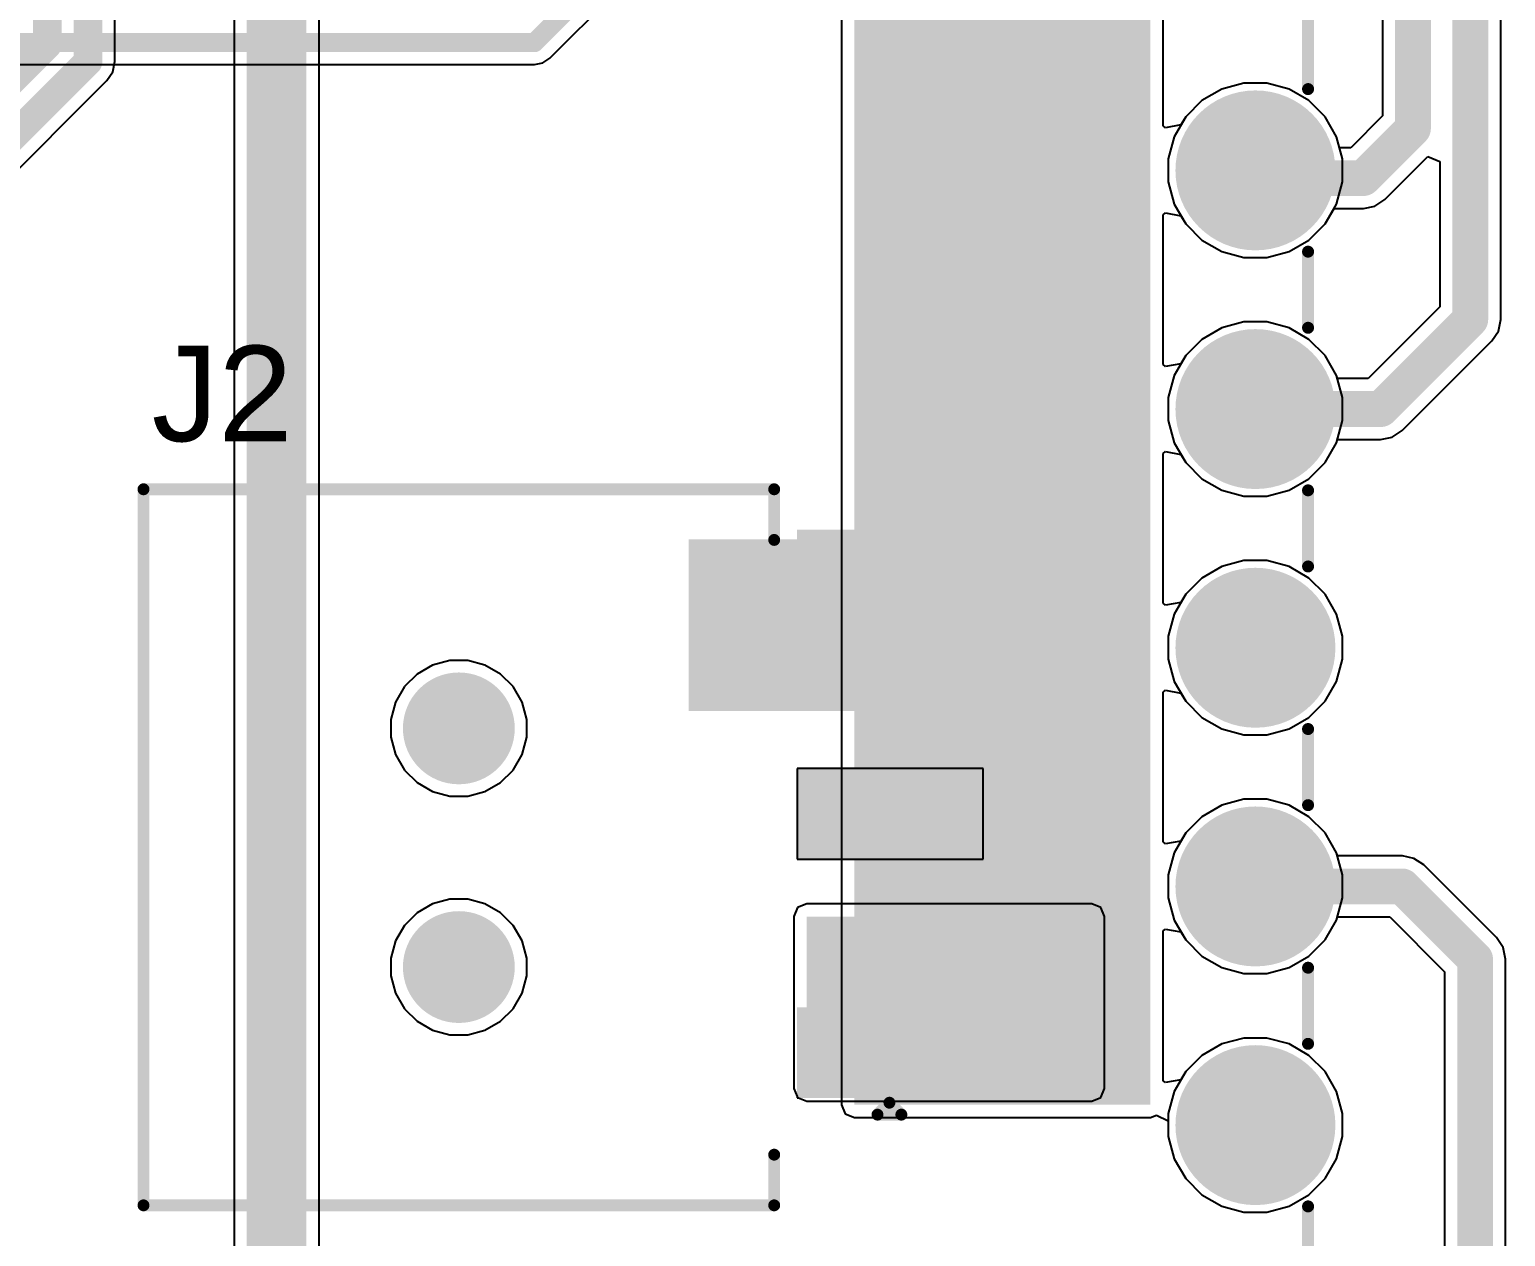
# Model space of a CAD drawing. Header units: millimetres. Extents: x -4.8 to 36.7, y -5.3 to 57.6.
# Drawn here: x 9.23 to 24.94, y 21.84 to 34.68 of the extents above; entities that cross this region are included whole.
import ezdxf

# ---------------------------------------------------------------- set-up
doc = ezdxf.new("R2010")
doc.units = ezdxf.units.MM
for name, color, linetype in [('BottomLayer', 5, 'Continuous'), ('BottomSolder', 6, 'Continuous'), ('MultiLayer', 9, 'Continuous'), ('PadHoleLayer', 156, 'Continuous'), ('TopLayer', 1, 'Continuous'), ('TopOverlay', 2, 'Continuous'), ('TopPaste', 8, 'Continuous'), ('TopSolder', 216, 'Continuous'), ('ViaHoleLayer', 16, 'Continuous')]:
    doc.layers.add(name, color=color, linetype=linetype)
doc.styles.add('Arial', font='', dxfattribs={"height": 0.2})
doc.styles.get('Arial').set_extended_font_data('Arial')

# ---------------------------------------------------------------- blocks, each defined once
blk = doc.blocks.new('DIP_18_50')
at = {"layer": 'BottomLayer'}
h = blk.add_hatch(color=5, dxfattribs=at)
edge = h.paths.add_edge_path()
edge.add_arc((3.81, 2.54), 0.8, 0, 360)
h = blk.add_hatch(color=5, dxfattribs=at)
edge = h.paths.add_edge_path()
edge.add_arc((3.81, 0), 0.8, 0, 360)
h = blk.add_hatch(color=5, dxfattribs=at)
edge = h.paths.add_edge_path()
edge.add_arc((3.81, -2.54), 0.8, 0, 360)
h = blk.add_hatch(color=5, dxfattribs=at)
edge = h.paths.add_edge_path()
edge.add_arc((3.81, -5.08), 0.8, 0, 360)
h = blk.add_hatch(color=5, dxfattribs=at)
edge = h.paths.add_edge_path()
edge.add_arc((3.81, -7.62), 0.8, 0, 360)
at = {"layer": 'BottomSolder'}
h = blk.add_hatch(color=6, dxfattribs=at)
edge = h.paths.add_edge_path()
edge.add_arc((3.81, 2.54), 0.851, 0, 360)
h = blk.add_hatch(color=6, dxfattribs=at)
edge = h.paths.add_edge_path()
edge.add_arc((3.81, 0), 0.851, 0, 360)
h = blk.add_hatch(color=6, dxfattribs=at)
edge = h.paths.add_edge_path()
edge.add_arc((3.81, -2.54), 0.851, 0, 360)
h = blk.add_hatch(color=6, dxfattribs=at)
edge = h.paths.add_edge_path()
edge.add_arc((3.81, -5.08), 0.851, 0, 360)
h = blk.add_hatch(color=6, dxfattribs=at)
edge = h.paths.add_edge_path()
edge.add_arc((3.81, -7.62), 0.851, 0, 360)
at = {"layer": 'MultiLayer'}
h = blk.add_hatch(color=9, dxfattribs=at)
edge = h.paths.add_edge_path()
edge.add_arc((3.81, 2.54), 0.8, 0, 360)
h = blk.add_hatch(color=9, dxfattribs=at)
edge = h.paths.add_edge_path()
edge.add_arc((3.81, 0), 0.8, 0, 360)
h = blk.add_hatch(color=9, dxfattribs=at)
edge = h.paths.add_edge_path()
edge.add_arc((3.81, -2.54), 0.8, 0, 360)
h = blk.add_hatch(color=9, dxfattribs=at)
edge = h.paths.add_edge_path()
edge.add_arc((3.81, -5.08), 0.8, 0, 360)
h = blk.add_hatch(color=9, dxfattribs=at)
edge = h.paths.add_edge_path()
edge.add_arc((3.81, -7.62), 0.8, 0, 360)
at = {"layer": 'PadHoleLayer'}
h = blk.add_hatch(color=156, dxfattribs=at)
edge = h.paths.add_edge_path()
edge.add_arc((3.81, 2.54), 0.5, 0, 360)
h = blk.add_hatch(color=156, dxfattribs=at)
edge = h.paths.add_edge_path()
edge.add_arc((3.81, 0), 0.5, 0, 360)
h = blk.add_hatch(color=156, dxfattribs=at)
edge = h.paths.add_edge_path()
edge.add_arc((3.81, -2.54), 0.5, 0, 360)
h = blk.add_hatch(color=156, dxfattribs=at)
edge = h.paths.add_edge_path()
edge.add_arc((3.81, -5.08), 0.5, 0, 360)
h = blk.add_hatch(color=156, dxfattribs=at)
edge = h.paths.add_edge_path()
edge.add_arc((3.81, -7.62), 0.5, 0, 360)
at = {"layer": 'TopLayer'}
h = blk.add_hatch(color=1, dxfattribs=at)
edge = h.paths.add_edge_path()
edge.add_arc((3.81, 2.54), 0.8, 0, 360)
h = blk.add_hatch(color=1, dxfattribs=at)
edge = h.paths.add_edge_path()
edge.add_arc((3.81, 0), 0.8, 0, 360)
h = blk.add_hatch(color=1, dxfattribs=at)
edge = h.paths.add_edge_path()
edge.add_arc((3.81, -2.54), 0.8, 0, 360)
h = blk.add_hatch(color=1, dxfattribs=at)
edge = h.paths.add_edge_path()
edge.add_arc((3.81, -5.08), 0.8, 0, 360)
h = blk.add_hatch(color=1, dxfattribs=at)
edge = h.paths.add_edge_path()
edge.add_arc((3.81, -7.62), 0.8, 0, 360)
at = {"layer": 'TopSolder'}
h = blk.add_hatch(color=216, dxfattribs=at)
edge = h.paths.add_edge_path()
edge.add_arc((3.81, 2.54), 0.851, 0, 360)
h = blk.add_hatch(color=216, dxfattribs=at)
edge = h.paths.add_edge_path()
edge.add_arc((3.81, 0), 0.851, 0, 360)
h = blk.add_hatch(color=216, dxfattribs=at)
edge = h.paths.add_edge_path()
edge.add_arc((3.81, -2.54), 0.851, 0, 360)
h = blk.add_hatch(color=216, dxfattribs=at)
edge = h.paths.add_edge_path()
edge.add_arc((3.81, -5.08), 0.851, 0, 360)
h = blk.add_hatch(color=216, dxfattribs=at)
edge = h.paths.add_edge_path()
edge.add_arc((3.81, -7.62), 0.851, 0, 360)
at = {"layer": 'TopOverlay', "const_width": 0.127}
for points in [[(3.25, 4.215), (3.25, 3.405)], [(3.25, 1.675), (3.25, 0.865)], [(3.25, -0.865), (3.25, -1.675)], [(3.25, -3.405), (3.25, -4.215)], [(3.25, -5.945), (3.25, -6.755)], [(3.25, -8.485), (3.25, -9.295)]]:
    blk.add_lwpolyline(points, dxfattribs=at)
at = {"layer": 'TopOverlay', "const_width": 0.0635}
for points in [[(3.218, 3.405, 1), (3.282, 3.405, 1)], [(3.218, 1.675, 1), (3.282, 1.675, 1)], [(3.218, 0.865, 1), (3.282, 0.865, 1)], [(3.218, -0.865, 1), (3.282, -0.865, 1)], [(3.218, -1.675, 1), (3.282, -1.675, 1)], [(3.218, -3.405, 1), (3.282, -3.405, 1)], [(3.218, -4.215, 1), (3.282, -4.215, 1)], [(3.218, -5.945, 1), (3.282, -5.945, 1)], [(3.218, -6.755, 1), (3.282, -6.755, 1)], [(3.218, -8.485, 1), (3.282, -8.485, 1)]]:
    blk.add_lwpolyline(points, format="xyb", close=True, dxfattribs=at)
blk = doc.blocks.new('SIB_103_02_F_S_LC_61')
at = {"layer": 'BottomSolder'}
h = blk.add_hatch(color=6, dxfattribs=at)
edge = h.paths.add_edge_path()
edge.add_arc((-0.91, -2.295), 0.102, 0, 360)
h = blk.add_hatch(color=6, dxfattribs=at)
edge = h.paths.add_edge_path()
edge.add_arc((1.63, -2.295), 0.102, 0, 360)
at = {"layer": 'PadHoleLayer'}
h = blk.add_hatch(color=156, dxfattribs=at)
edge = h.paths.add_edge_path()
edge.add_arc((-0.91, -2.295), 0.595, 0, 360)
h = blk.add_hatch(color=156, dxfattribs=at)
edge = h.paths.add_edge_path()
edge.add_arc((1.63, -2.295), 0.595, 0, 360)
at = {"layer": 'TopLayer'}
for points in [[(-2.921, 3.184), (-2.159, 3.184), (-2.159, 1.406), (-2.921, 1.406)], [(-0.381, 3.184), (0.381, 3.184), (0.381, 1.406), (-0.381, 1.406)], [(2.159, 3.184), (2.921, 3.184), (2.921, 1.406), (2.159, 1.406)]]:
    blk.add_hatch(color=1, dxfattribs=at).paths.add_polyline_path(points)
at = {"layer": 'TopPaste'}
for points in [[(-2.921, 3.184), (-2.159, 3.184), (-2.159, 1.406), (-2.921, 1.406)], [(-0.381, 3.184), (0.381, 3.184), (0.381, 1.406), (-0.381, 1.406)], [(2.159, 3.184), (2.921, 3.184), (2.921, 1.406), (2.159, 1.406)]]:
    blk.add_hatch(color=8, dxfattribs=at).paths.add_polyline_path(points)
at = {"layer": 'TopSolder'}
for points in [[(-3.023, 3.286), (-2.057, 3.286), (-2.057, 1.304), (-3.023, 1.304)], [(-0.483, 3.286), (0.483, 3.286), (0.483, 1.304), (-0.483, 1.304)], [(2.057, 3.286), (3.023, 3.286), (3.023, 1.304), (2.057, 1.304)]]:
    blk.add_hatch(color=216, dxfattribs=at).paths.add_polyline_path(points)
h = blk.add_hatch(color=216, dxfattribs=at)
edge = h.paths.add_edge_path()
edge.add_arc((-0.91, -2.295), 0.102, 0, 360)
h = blk.add_hatch(color=216, dxfattribs=at)
edge = h.paths.add_edge_path()
edge.add_arc((1.63, -2.295), 0.102, 0, 360)
at = {"layer": 'TopOverlay', "const_width": 0.127}
for points in [[(3.073, 2.286), (3.2, 2.413)], [(3.2, 2.159), (3.2, 2.413)], [(3.2, 2.159), (3.073, 2.286)], [(-3.454, -5.65), (-3.454, 1.06)], [(-2.915, 1.06), (-3.454, 1.06)], [(4.166, 1.06), (3.627, 1.06)], [(4.166, -5.65), (4.166, 1.06)], [(4.166, -5.65), (-3.454, -5.65)]]:
    blk.add_lwpolyline(points, dxfattribs=at)
at = {"layer": 'TopOverlay', "const_width": 0.0635}
for points in [[(3.169, 2.413, 1), (3.232, 2.413, 1)], [(3.169, 2.413, 1), (3.232, 2.413, 1)], [(3.042, 2.286, 1), (3.105, 2.286, 1)], [(3.042, 2.286, 1), (3.105, 2.286, 1)], [(3.169, 2.159, 1), (3.232, 2.159, 1)], [(3.169, 2.159, 1), (3.232, 2.159, 1)], [(-3.486, 1.06, 1), (-3.423, 1.06, 1)], [(-3.486, 1.06, 1), (-3.423, 1.06, 1)], [(-2.947, 1.06, 1), (-2.884, 1.06, 1)], [(3.595, 1.06, 1), (3.658, 1.06, 1)], [(4.134, 1.06, 1), (4.197, 1.06, 1)], [(4.134, 1.06, 1), (4.197, 1.06, 1)], [(-3.486, -5.65, 1), (-3.423, -5.65, 1)], [(-3.486, -5.65, 1), (-3.423, -5.65, 1)], [(4.134, -5.65, 1), (4.197, -5.65, 1)], [(4.134, -5.65, 1), (4.197, -5.65, 1)]]:
    blk.add_lwpolyline(points, format="xyb", close=True, dxfattribs=at)

msp = doc.modelspace()

# ---------------------------------------------------------------- hatches: boundary and pattern name
at = {"layer": 'BottomLayer'}
msp.add_hatch(color=5, dxfattribs=at).paths.add_polyline_path([(21.158, 40.596), (18.009, 40.596), (18.009, 23.241), (21.158, 23.241)])
h = msp.add_hatch(color=5, dxfattribs=at)
edge = h.paths.add_edge_path()
edge.add_arc((16.689, 28.876), 0.3, 0, 360)
h = msp.add_hatch(color=5, dxfattribs=at)
edge = h.paths.add_edge_path()
edge.add_arc((16.689, 27.846), 0.3, 0, 360)
h = msp.add_hatch(color=5, dxfattribs=at)
edge = h.paths.add_edge_path()
edge.add_arc((20.092, 24.827), 0.3, 0, 360)
h = msp.add_hatch(color=5, dxfattribs=at)
edge = h.paths.add_edge_path()
edge.add_arc((20.092, 23.796), 0.3, 0, 360)
at = {"layer": 'TopLayer'}
for points in [[(19.28, 29.257), (16.247, 29.257), (16.247, 27.43), (19.28, 27.43)], [(17.502, 23.415), (20.534, 23.415), (20.534, 25.243), (17.502, 25.243)]]:
    msp.add_hatch(color=1, dxfattribs=at).paths.add_polyline_path(points)
h = msp.add_hatch(color=1, dxfattribs=at)
edge = h.paths.add_edge_path()
edge.add_arc((16.689, 28.876), 0.3, 0, 360)
h = msp.add_hatch(color=1, dxfattribs=at)
edge = h.paths.add_edge_path()
edge.add_arc((16.689, 27.846), 0.3, 0, 360)
h = msp.add_hatch(color=1, dxfattribs=at)
edge = h.paths.add_edge_path()
edge.add_arc((20.092, 24.827), 0.3, 0, 360)
h = msp.add_hatch(color=1, dxfattribs=at)
edge = h.paths.add_edge_path()
edge.add_arc((20.092, 23.796), 0.3, 0, 360)
at = {"layer": 'ViaHoleLayer'}
h = msp.add_hatch(color=16, dxfattribs=at)
edge = h.paths.add_edge_path()
edge.add_arc((16.689, 28.876), 0.15, 0, 360)
h = msp.add_hatch(color=16, dxfattribs=at)
edge = h.paths.add_edge_path()
edge.add_arc((16.689, 27.846), 0.15, 0, 360)
h = msp.add_hatch(color=16, dxfattribs=at)
edge = h.paths.add_edge_path()
edge.add_arc((20.092, 24.827), 0.15, 0, 360)
h = msp.add_hatch(color=16, dxfattribs=at)
edge = h.paths.add_edge_path()
edge.add_arc((20.092, 23.796), 0.15, 0, 360)

# ---------------------------------------------------------------- linework, layer by layer
at = {"layer": 'BottomLayer'}
for p, q in [((17.871, 38.895), (17.871, 23.241)), ((10.141, 34.341), (10.141, 37.668)), ((11.409, 36.566), (11.409, 8.202)), ((12.315, 8.202), (12.315, 36.301)), ((21.296, 33.657), (21.296, 35.251)), ((10.119, 34.232), (10.141, 34.341)), ((8.685, 32.768), (10.057, 34.14)), ((10.057, 34.14), (10.119, 34.232)), ((10.057, 34.14), (10.057, 34.14)), ((22.154, 34.111), (21.918, 34.048)), ((22.398, 34.111), (22.154, 34.111)), ((22.634, 34.048), (22.398, 34.111)), ((21.707, 33.926), (21.534, 33.753)), ((21.918, 34.048), (21.707, 33.926)), ((22.845, 33.926), (22.634, 34.048)), ((23.018, 33.753), (22.845, 33.926)), ((21.32, 33.637), (21.296, 33.657)), ((21.484, 33.667), (21.32, 33.637)), ((21.534, 33.753), (21.484, 33.667)), ((23.14, 33.542), (23.018, 33.753)), ((23.203, 33.306), (23.14, 33.542)), ((23.203, 33.062), (23.203, 33.306)), ((23.14, 32.826), (23.203, 33.062)), ((23.018, 32.615), (23.14, 32.826)), ((21.296, 32.711), (21.32, 32.731)), ((21.296, 31.117), (21.296, 32.711)), ((21.32, 32.731), (21.484, 32.702)), ((21.484, 32.702), (21.534, 32.615)), ((21.534, 32.615), (21.707, 32.442)), ((22.845, 32.442), (23.018, 32.615)), ((21.707, 32.442), (21.918, 32.32)), ((22.634, 32.32), (22.845, 32.442)), ((21.918, 32.32), (22.154, 32.257)), ((22.154, 32.257), (22.398, 32.257)), ((22.398, 32.257), (22.634, 32.32)), ((22.154, 31.571), (21.918, 31.508)), ((22.398, 31.571), (22.154, 31.571)), ((22.634, 31.508), (22.398, 31.571)), ((21.918, 31.508), (21.707, 31.386)), ((22.845, 31.386), (22.634, 31.508)), ((21.707, 31.386), (21.534, 31.213)), ((23.018, 31.213), (22.845, 31.386)), ((21.32, 31.097), (21.296, 31.117)), ((21.484, 31.127), (21.32, 31.097)), ((21.534, 31.213), (21.484, 31.127)), ((23.14, 31.002), (23.018, 31.213)), ((23.203, 30.766), (23.14, 31.002)), ((23.203, 30.522), (23.203, 30.766)), ((23.14, 30.286), (23.203, 30.522)), ((21.296, 30.171), (21.32, 30.191)), ((21.296, 28.577), (21.296, 30.171)), ((21.32, 30.191), (21.484, 30.162)), ((21.484, 30.162), (21.534, 30.075)), ((23.018, 30.075), (23.14, 30.286)), ((21.534, 30.075), (21.707, 29.902)), ((22.845, 29.902), (23.018, 30.075)), ((21.707, 29.902), (21.918, 29.78)), ((22.634, 29.78), (22.845, 29.902)), ((21.918, 29.78), (22.154, 29.717)), ((22.154, 29.717), (22.398, 29.717)), ((22.398, 29.717), (22.634, 29.78)), ((21.918, 28.968), (21.707, 28.846)), ((22.154, 29.031), (21.918, 28.968)), ((22.398, 29.031), (22.154, 29.031)), ((22.634, 28.968), (22.398, 29.031)), ((22.845, 28.846), (22.634, 28.968)), ((21.707, 28.846), (21.534, 28.673)), ((23.018, 28.673), (22.845, 28.846)), ((21.484, 28.587), (21.32, 28.557)), ((21.534, 28.673), (21.484, 28.587)), ((23.14, 28.462), (23.018, 28.673)), ((21.32, 28.557), (21.296, 28.577)), ((23.203, 28.226), (23.14, 28.462)), ((23.203, 27.982), (23.203, 28.226)), ((13.706, 27.968), (13.522, 27.919)), ((13.896, 27.968), (13.706, 27.968)), ((14.079, 27.919), (13.896, 27.968)), ((23.14, 27.746), (23.203, 27.982)), ((13.357, 27.824), (13.223, 27.69)), ((13.522, 27.919), (13.357, 27.824)), ((14.244, 27.824), (14.079, 27.919)), ((14.378, 27.69), (14.244, 27.824)), ((13.223, 27.69), (13.128, 27.525)), ((14.473, 27.525), (14.378, 27.69)), ((21.296, 27.631), (21.32, 27.651)), ((21.32, 27.651), (21.484, 27.622)), ((23.018, 27.535), (23.14, 27.746)), ((13.128, 27.525), (13.079, 27.341)), ((14.523, 27.341), (14.473, 27.525)), ((21.296, 26.037), (21.296, 27.631)), ((21.484, 27.622), (21.534, 27.535)), ((21.534, 27.535), (21.707, 27.362)), ((22.845, 27.362), (23.018, 27.535)), ((13.079, 27.341), (13.079, 27.151)), ((14.523, 27.151), (14.523, 27.341)), ((21.707, 27.362), (21.918, 27.24)), ((22.634, 27.24), (22.845, 27.362)), ((21.918, 27.24), (22.154, 27.177)), ((22.154, 27.177), (22.398, 27.177)), ((22.398, 27.177), (22.634, 27.24)), ((13.079, 27.151), (13.128, 26.968)), ((14.473, 26.968), (14.523, 27.151)), ((13.128, 26.968), (13.223, 26.803)), ((14.378, 26.803), (14.473, 26.968)), ((13.223, 26.803), (13.357, 26.669)), ((14.244, 26.669), (14.378, 26.803)), ((13.357, 26.669), (13.522, 26.573)), ((13.522, 26.573), (13.706, 26.524)), ((13.896, 26.524), (14.079, 26.573)), ((14.079, 26.573), (14.244, 26.669)), ((13.706, 26.524), (13.896, 26.524)), ((21.918, 26.428), (21.707, 26.306)), ((22.154, 26.491), (21.918, 26.428)), ((22.398, 26.491), (22.154, 26.491)), ((22.634, 26.428), (22.398, 26.491)), ((22.845, 26.306), (22.634, 26.428)), ((21.707, 26.306), (21.534, 26.133)), ((23.018, 26.133), (22.845, 26.306)), ((21.534, 26.133), (21.484, 26.047)), ((23.14, 25.922), (23.018, 26.133)), ((21.32, 26.017), (21.296, 26.037)), ((21.484, 26.047), (21.32, 26.017)), ((23.203, 25.686), (23.14, 25.922)), ((23.203, 25.442), (23.203, 25.686)), ((23.14, 25.206), (23.203, 25.442)), ((13.357, 25.284), (13.223, 25.15)), ((13.522, 25.379), (13.357, 25.284)), ((13.706, 25.428), (13.522, 25.379)), ((13.896, 25.428), (13.706, 25.428)), ((14.079, 25.379), (13.896, 25.428)), ((14.244, 25.284), (14.079, 25.379)), ((14.378, 25.15), (14.244, 25.284)), ((13.223, 25.15), (13.128, 24.985)), ((14.473, 24.985), (14.378, 25.15)), ((23.018, 24.995), (23.14, 25.206)), ((13.128, 24.985), (13.079, 24.801)), ((14.523, 24.801), (14.473, 24.985)), ((21.296, 25.091), (21.32, 25.111)), ((21.296, 23.497), (21.296, 25.091)), ((21.32, 25.111), (21.484, 25.082)), ((21.484, 25.082), (21.534, 24.995)), ((21.534, 24.995), (21.707, 24.822)), ((22.845, 24.822), (23.018, 24.995)), ((21.707, 24.822), (21.918, 24.7)), ((22.634, 24.7), (22.845, 24.822)), ((13.079, 24.801), (13.079, 24.611)), ((14.523, 24.611), (14.523, 24.801)), ((21.918, 24.7), (22.154, 24.637)), ((22.398, 24.637), (22.634, 24.7)), ((13.079, 24.611), (13.128, 24.428)), ((14.473, 24.428), (14.523, 24.611)), ((22.154, 24.637), (22.398, 24.637)), ((13.128, 24.428), (13.223, 24.263)), ((14.378, 24.263), (14.473, 24.428)), ((13.223, 24.263), (13.357, 24.129)), ((14.244, 24.129), (14.378, 24.263)), ((13.357, 24.129), (13.522, 24.033)), ((13.522, 24.033), (13.706, 23.984)), ((13.896, 23.984), (14.079, 24.033)), ((14.079, 24.033), (14.244, 24.129)), ((13.706, 23.984), (13.896, 23.984)), ((21.918, 23.888), (21.707, 23.766)), ((22.154, 23.951), (21.918, 23.888)), ((22.398, 23.951), (22.154, 23.951)), ((22.634, 23.888), (22.398, 23.951)), ((22.845, 23.766), (22.634, 23.888)), ((21.707, 23.766), (21.534, 23.593)), ((23.018, 23.593), (22.845, 23.766)), ((21.534, 23.593), (21.484, 23.507)), ((23.14, 23.382), (23.018, 23.593)), ((21.32, 23.477), (21.296, 23.497)), ((21.484, 23.507), (21.32, 23.477)), ((17.871, 23.241), (17.911, 23.144)), ((23.203, 23.146), (23.14, 23.382)), ((17.911, 23.144), (18.009, 23.104)), ((18.009, 23.104), (21.158, 23.104)), ((21.158, 23.104), (21.222, 23.13)), ((21.222, 23.13), (21.349, 23.071)), ((23.203, 22.902), (23.203, 23.146)), ((21.349, 23.071), (21.349, 22.902)), ((21.349, 22.902), (21.412, 22.666)), ((23.14, 22.666), (23.203, 22.902)), ((21.412, 22.666), (21.534, 22.455)), ((23.018, 22.455), (23.14, 22.666)), ((21.534, 22.455), (21.707, 22.282)), ((22.845, 22.282), (23.018, 22.455)), ((21.707, 22.282), (21.918, 22.16)), ((21.918, 22.16), (22.154, 22.097)), ((22.398, 22.097), (22.634, 22.16)), ((22.634, 22.16), (22.845, 22.282)), ((22.154, 22.097), (22.398, 22.097))]:
    msp.add_line(p, q, dxfattribs=at)
for points, const_width in [([(9.424, 34.52), (9.424, 44.476)], 0.305), ([(9.856, 34.341), (9.856, 44.298)], 0.305), ([(11.862, 7.747), (11.862, 36.754)], 0.635), ([(8.305, 33.401), (9.424, 34.52)], 0.305), ([(8.484, 32.969), (9.856, 34.341)], 0.305)]:
    msp.add_lwpolyline(points, dxfattribs=dict(at, const_width=const_width))
at = {"layer": 'BottomLayer', "const_width": 0.152}
for points in [[(9.348, 34.52, 1), (9.5, 34.52, 1)], [(9.348, 34.52, 1), (9.5, 34.52, 1)], [(9.78, 34.341, 1), (9.932, 34.341, 1)], [(9.78, 34.341, 1), (9.932, 34.341, 1)]]:
    msp.add_lwpolyline(points, format="xyb", close=True, dxfattribs=at)
at = {"layer": 'TopLayer'}
for p, q in [((14.77, 34.379), (17.061, 36.67)), ((23.628, 36.474), (23.628, 33.764)), ((24.886, 31.598), (24.886, 36.086)), ((6.07, 34.311), (14.605, 34.311)), ((14.605, 34.311), (14.694, 34.329)), ((14.694, 34.329), (14.77, 34.379)), ((22.154, 34.111), (21.918, 34.048)), ((22.398, 34.111), (22.154, 34.111)), ((22.634, 34.048), (22.398, 34.111)), ((21.707, 33.926), (21.534, 33.753)), ((21.918, 34.048), (21.707, 33.926)), ((22.845, 33.926), (22.634, 34.048)), ((23.018, 33.753), (22.845, 33.926)), ((23.628, 33.764), (23.29, 33.425)), ((21.534, 33.753), (21.412, 33.542)), ((23.14, 33.542), (23.018, 33.753)), ((21.412, 33.542), (21.349, 33.306)), ((23.171, 33.425), (23.14, 33.542)), ((21.349, 33.306), (21.349, 33.062)), ((23.29, 33.425), (23.171, 33.425)), ((23.653, 32.873), (24.111, 33.331)), ((24.111, 33.331), (24.238, 33.278)), ((24.238, 33.278), (24.238, 31.732)), ((21.349, 33.062), (21.412, 32.826)), ((21.412, 32.826), (21.534, 32.615)), ((23.548, 32.802), (23.653, 32.873)), ((23.018, 32.615), (23.112, 32.778)), ((23.112, 32.778), (23.424, 32.778)), ((23.424, 32.778), (23.548, 32.802)), ((21.534, 32.615), (21.707, 32.442)), ((22.845, 32.442), (23.018, 32.615)), ((21.707, 32.442), (21.918, 32.32)), ((22.634, 32.32), (22.845, 32.442)), ((21.918, 32.32), (22.154, 32.257)), ((22.154, 32.257), (22.398, 32.257)), ((22.398, 32.257), (22.634, 32.32)), ((24.238, 31.732), (23.474, 30.968)), ((22.154, 31.571), (21.918, 31.508)), ((22.398, 31.571), (22.154, 31.571)), ((22.634, 31.508), (22.398, 31.571)), ((24.861, 31.474), (24.886, 31.598)), ((21.918, 31.508), (21.707, 31.386)), ((22.845, 31.386), (22.634, 31.508)), ((24.791, 31.369), (24.861, 31.474)), ((21.707, 31.386), (21.534, 31.213)), ((23.018, 31.213), (22.845, 31.386)), ((23.837, 30.415), (24.791, 31.369)), ((21.534, 31.213), (21.412, 31.002)), ((23.14, 31.002), (23.018, 31.213)), ((21.412, 31.002), (21.349, 30.766)), ((23.149, 30.968), (23.14, 31.002)), ((23.474, 30.968), (23.149, 30.968)), ((21.349, 30.766), (21.349, 30.522)), ((21.349, 30.522), (21.412, 30.286)), ((23.14, 30.286), (23.149, 30.32)), ((23.149, 30.32), (23.608, 30.32)), ((23.608, 30.32), (23.732, 30.345)), ((23.732, 30.345), (23.837, 30.415)), ((21.412, 30.286), (21.534, 30.075)), ((23.018, 30.075), (23.14, 30.286)), ((21.534, 30.075), (21.707, 29.902)), ((22.845, 29.902), (23.018, 30.075)), ((21.707, 29.902), (21.918, 29.78)), ((22.634, 29.78), (22.845, 29.902)), ((21.918, 29.78), (22.154, 29.717)), ((22.154, 29.717), (22.398, 29.717)), ((22.398, 29.717), (22.634, 29.78)), ((21.918, 28.968), (21.707, 28.846)), ((22.154, 29.031), (21.918, 28.968)), ((22.398, 29.031), (22.154, 29.031)), ((22.634, 28.968), (22.398, 29.031)), ((22.845, 28.846), (22.634, 28.968)), ((21.707, 28.846), (21.534, 28.673)), ((23.018, 28.673), (22.845, 28.846)), ((21.534, 28.673), (21.412, 28.462)), ((23.14, 28.462), (23.018, 28.673)), ((21.412, 28.462), (21.349, 28.226)), ((23.203, 28.226), (23.14, 28.462)), ((21.349, 28.226), (21.349, 27.982)), ((23.203, 27.982), (23.203, 28.226)), ((13.706, 27.968), (13.522, 27.919)), ((13.896, 27.968), (13.706, 27.968)), ((14.079, 27.919), (13.896, 27.968)), ((21.349, 27.982), (21.412, 27.746)), ((23.14, 27.746), (23.203, 27.982)), ((13.357, 27.824), (13.223, 27.69)), ((13.522, 27.919), (13.357, 27.824)), ((14.244, 27.824), (14.079, 27.919)), ((14.378, 27.69), (14.244, 27.824)), ((13.223, 27.69), (13.128, 27.525)), ((14.473, 27.525), (14.378, 27.69)), ((21.412, 27.746), (21.534, 27.535)), ((23.018, 27.535), (23.14, 27.746)), ((13.128, 27.525), (13.079, 27.341)), ((14.523, 27.341), (14.473, 27.525)), ((21.534, 27.535), (21.707, 27.362)), ((22.845, 27.362), (23.018, 27.535)), ((13.079, 27.341), (13.079, 27.151)), ((14.523, 27.151), (14.523, 27.341)), ((21.707, 27.362), (21.918, 27.24)), ((22.634, 27.24), (22.845, 27.362)), ((21.918, 27.24), (22.154, 27.177)), ((22.154, 27.177), (22.398, 27.177)), ((22.398, 27.177), (22.634, 27.24)), ((13.079, 27.151), (13.128, 26.968)), ((14.473, 26.968), (14.523, 27.151)), ((13.128, 26.968), (13.223, 26.803)), ((14.378, 26.803), (14.473, 26.968)), ((13.223, 26.803), (13.357, 26.669)), ((14.244, 26.669), (14.378, 26.803)), ((19.381, 26.819), (17.4, 26.819)), ((17.4, 26.819), (17.4, 25.854)), ((19.381, 25.854), (19.381, 26.819)), ((13.357, 26.669), (13.522, 26.573)), ((13.522, 26.573), (13.706, 26.524)), ((13.896, 26.524), (14.079, 26.573)), ((14.079, 26.573), (14.244, 26.669)), ((13.706, 26.524), (13.896, 26.524)), ((21.918, 26.428), (21.707, 26.306)), ((22.154, 26.491), (21.918, 26.428)), ((22.398, 26.491), (22.154, 26.491)), ((22.634, 26.428), (22.398, 26.491)), ((22.845, 26.306), (22.634, 26.428)), ((21.707, 26.306), (21.534, 26.133)), ((23.018, 26.133), (22.845, 26.306)), ((21.534, 26.133), (21.412, 25.922)), ((23.14, 25.922), (23.018, 26.133)), ((21.412, 25.922), (21.349, 25.686)), ((23.149, 25.888), (23.14, 25.922)), ((17.4, 25.854), (19.381, 25.854)), ((23.839, 25.888), (23.149, 25.888)), ((23.963, 25.863), (23.839, 25.888)), ((24.068, 25.793), (23.963, 25.863)), ((24.842, 25.019), (24.068, 25.793)), ((21.349, 25.686), (21.349, 25.442)), ((21.349, 25.442), (21.412, 25.206)), ((13.357, 25.284), (13.223, 25.15)), ((13.522, 25.379), (13.357, 25.284)), ((13.706, 25.428), (13.522, 25.379)), ((13.896, 25.428), (13.706, 25.428)), ((14.079, 25.379), (13.896, 25.428)), ((14.244, 25.284), (14.079, 25.379)), ((14.378, 25.15), (14.244, 25.284)), ((17.404, 25.34), (17.364, 25.243)), ((17.502, 25.38), (17.404, 25.34)), ((20.534, 25.38), (17.502, 25.38)), ((20.631, 25.34), (20.534, 25.38)), ((20.671, 25.243), (20.631, 25.34)), ((13.223, 25.15), (13.128, 24.985)), ((14.473, 24.985), (14.378, 25.15)), ((17.364, 25.243), (17.364, 23.415)), ((20.671, 23.415), (20.671, 25.243)), ((21.412, 25.206), (21.534, 24.995)), ((23.018, 24.995), (23.14, 25.206)), ((23.14, 25.206), (23.149, 25.24)), ((23.149, 25.24), (23.705, 25.24)), ((23.705, 25.24), (24.289, 24.656)), ((13.128, 24.985), (13.079, 24.801)), ((14.523, 24.801), (14.473, 24.985)), ((21.534, 24.995), (21.707, 24.822)), ((22.845, 24.822), (23.018, 24.995)), ((24.912, 24.914), (24.842, 25.019)), ((21.707, 24.822), (21.918, 24.7)), ((22.634, 24.7), (22.845, 24.822)), ((24.936, 24.79), (24.912, 24.914)), ((13.079, 24.801), (13.079, 24.611)), ((14.523, 24.611), (14.523, 24.801)), ((21.918, 24.7), (22.154, 24.637)), ((22.398, 24.637), (22.634, 24.7)), ((24.289, 24.656), (24.289, 20.291)), ((24.936, 14.891), (24.936, 24.79)), ((13.079, 24.611), (13.128, 24.428)), ((14.473, 24.428), (14.523, 24.611)), ((22.154, 24.637), (22.398, 24.637)), ((13.128, 24.428), (13.223, 24.263)), ((14.378, 24.263), (14.473, 24.428)), ((13.223, 24.263), (13.357, 24.129)), ((14.244, 24.129), (14.378, 24.263)), ((13.357, 24.129), (13.522, 24.033)), ((13.522, 24.033), (13.706, 23.984)), ((13.896, 23.984), (14.079, 24.033)), ((14.079, 24.033), (14.244, 24.129)), ((13.706, 23.984), (13.896, 23.984)), ((21.918, 23.888), (21.707, 23.766)), ((22.154, 23.951), (21.918, 23.888)), ((22.398, 23.951), (22.154, 23.951)), ((22.634, 23.888), (22.398, 23.951)), ((22.845, 23.766), (22.634, 23.888)), ((21.707, 23.766), (21.534, 23.593)), ((23.018, 23.593), (22.845, 23.766)), ((21.534, 23.593), (21.412, 23.382)), ((23.14, 23.382), (23.018, 23.593)), ((17.364, 23.415), (17.4, 23.329)), ((20.631, 23.318), (20.671, 23.415)), ((17.4, 23.329), (17.4, 23.314)), ((17.4, 23.314), (17.415, 23.314)), ((17.415, 23.314), (17.502, 23.278)), ((17.502, 23.278), (20.534, 23.278)), ((20.534, 23.278), (20.631, 23.318)), ((21.412, 23.382), (21.349, 23.146)), ((23.203, 23.146), (23.14, 23.382)), ((21.349, 23.146), (21.349, 22.902)), ((23.203, 22.902), (23.203, 23.146)), ((21.349, 22.902), (21.412, 22.666)), ((23.14, 22.666), (23.203, 22.902)), ((21.412, 22.666), (21.534, 22.455)), ((23.018, 22.455), (23.14, 22.666)), ((21.534, 22.455), (21.707, 22.282)), ((22.845, 22.282), (23.018, 22.455)), ((21.707, 22.282), (21.918, 22.16)), ((21.918, 22.16), (22.154, 22.097)), ((22.398, 22.097), (22.634, 22.16)), ((22.634, 22.16), (22.845, 22.282)), ((22.154, 22.097), (22.398, 22.097))]:
    msp.add_line(p, q, dxfattribs=at)
for points, const_width in [([(14.605, 34.544), (16.896, 36.835)], 0.203), ([(23.952, 33.63), (23.952, 36.474)], 0.381), ([(24.562, 31.598), (24.562, 36.22)], 0.381), ([(6.07, 34.544), (14.605, 34.544)], 0.203), ([(23.424, 33.102), (23.952, 33.63)], 0.381), ([(22.276, 33.184), (22.358, 33.102)], 0.381), ([(22.358, 33.102), (23.424, 33.102)], 0.381), ([(23.608, 30.644), (24.562, 31.598)], 0.381), ([(22.276, 30.644), (23.608, 30.644)], 0.381), ([(22.276, 25.564), (23.839, 25.564)], 0.381), ([(23.839, 25.564), (24.613, 24.79)], 0.381), ([(24.613, 14.757), (24.613, 24.79)], 0.381)]:
    msp.add_lwpolyline(points, dxfattribs=dict(at, const_width=const_width))
for points, const_width in [([(14.554, 34.544, 1), (14.656, 34.544, 1)], 0.102), ([(14.554, 34.544, 1), (14.656, 34.544, 1)], 0.102), ([(23.857, 33.63, 1), (24.047, 33.63, 1)], 0.191), ([(23.857, 33.63, 1), (24.047, 33.63, 1)], 0.191), ([(22.181, 33.184, 1), (22.371, 33.184, 1)], 0.191), ([(22.263, 33.102, 1), (22.454, 33.102, 1)], 0.191), ([(22.263, 33.102, 1), (22.454, 33.102, 1)], 0.191), ([(23.329, 33.102, 1), (23.519, 33.102, 1)], 0.191), ([(23.329, 33.102, 1), (23.519, 33.102, 1)], 0.191), ([(24.467, 31.598, 1), (24.657, 31.598, 1)], 0.191), ([(24.467, 31.598, 1), (24.657, 31.598, 1)], 0.191), ([(22.181, 30.644, 1), (22.371, 30.644, 1)], 0.191), ([(23.513, 30.644, 1), (23.704, 30.644, 1)], 0.191), ([(23.513, 30.644, 1), (23.704, 30.644, 1)], 0.191), ([(22.181, 25.564, 1), (22.371, 25.564, 1)], 0.191), ([(23.744, 25.564, 1), (23.934, 25.564, 1)], 0.191), ([(23.744, 25.564, 1), (23.934, 25.564, 1)], 0.191), ([(24.517, 24.79, 1), (24.708, 24.79, 1)], 0.191), ([(24.517, 24.79, 1), (24.708, 24.79, 1)], 0.191)]:
    msp.add_lwpolyline(points, format="xyb", close=True, dxfattribs=dict(at, const_width=const_width))

# ---------------------------------------------------------------- block references
for name, p, rotation in [('DIP_18_50', (26.086, 25.564), 180), ('SIB_103_02_F_S_LC_61', (16.096, 26.336), 270)]:
    msp.add_blockref(name, p, dxfattribs=dict(rotation=rotation))

# ---------------------------------------------------------------- texts
at = {"layer": 'TopOverlay', "style": 'Arial'}
msp.add_text('J2', height=1.016, dxfattribs=at).set_placement((10.533, 30.302))

doc.saveas('drawing.dxf')
